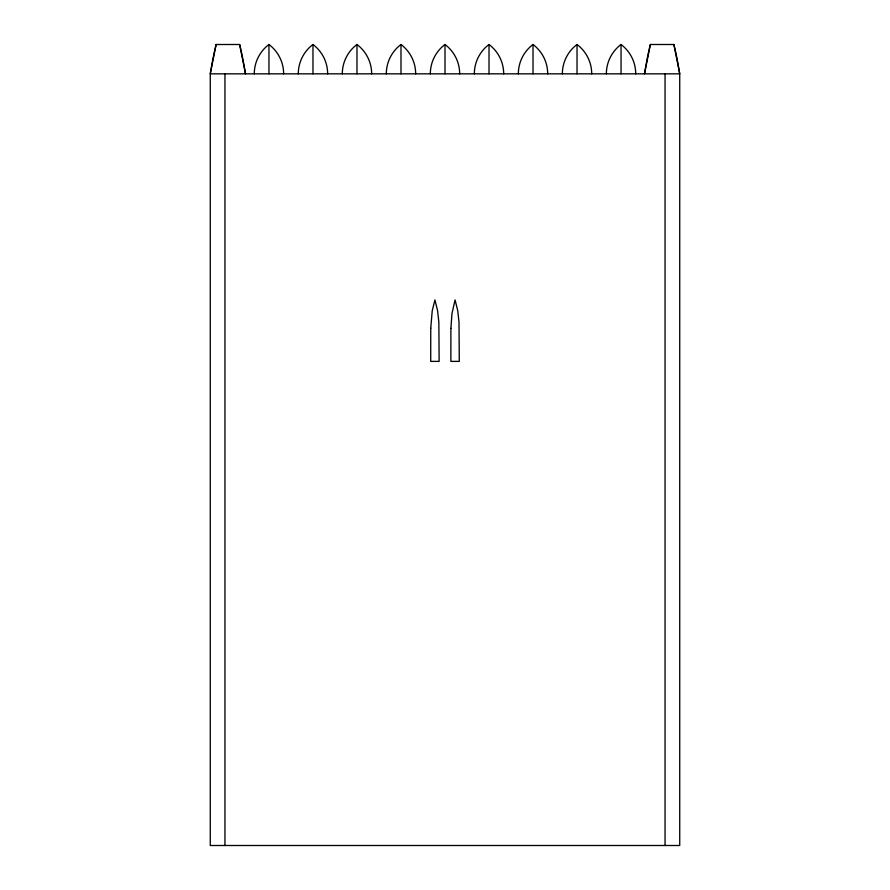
<?xml version="1.0" encoding="UTF-8"?>
<svg xmlns="http://www.w3.org/2000/svg" width="890" height="890" viewBox="0 0 890 890"><rect width="100%" height="100%" fill="white"/><g stroke="black" fill="none" stroke-linecap="round" stroke-linejoin="round"><path stroke-width="1.33" d="M239.61 44.5A37.758 2.97 80.9 0 1 245.484 73.837L239.61 44.5L216.148 44.5L210.274 73.837L210.274 845.5L679.726 845.5L679.726 73.837L673.852 44.5L650.39 44.5L644.516 73.837A37.758 2.97 -80.9 0 1 650.39 44.5M665.053 73.837L665.053 845.5M606.368 73.837A37.758 37.169 26.6 0 1 621.042 44.5L621.042 73.837M562.358 73.837A37.758 37.169 26.6 0 1 577.031 44.5L577.031 73.837M518.347 73.837A37.758 37.169 26.6 0 1 533.021 44.5L533.021 73.837M474.337 73.837A37.758 37.169 26.6 0 1 489.011 44.5L489.011 73.837M430.326 73.837A37.758 37.169 26.6 0 1 445 44.5L445 73.837M386.316 73.837A37.758 37.169 26.6 0 1 400.99 44.5L400.99 73.837M342.305 73.837A37.758 37.169 26.6 0 1 356.979 44.5L356.979 73.837M298.295 73.837A37.758 37.169 26.6 0 1 312.969 44.5L312.969 73.837M254.284 73.837A37.758 37.169 26.6 0 1 268.958 44.5L268.958 73.837M224.947 73.837L224.947 845.5M216.148 44.5A37.758 2.97 -80.9 0 0 210.274 73.837L679.726 73.837A37.758 2.97 80.9 0 0 673.852 44.5M621.042 44.5A37.758 37.169 -26.6 0 1 635.716 73.837M489.011 44.5A37.758 37.169 -26.6 0 1 503.684 73.837M400.99 44.5A37.758 37.169 -26.6 0 1 415.663 73.837M577.031 44.5A37.758 37.169 -26.6 0 1 591.705 73.837M356.979 44.5A37.758 37.169 -26.6 0 1 371.653 73.837M445 44.5A37.758 37.169 -26.6 0 1 459.674 73.837M268.958 44.5A37.758 37.169 -26.6 0 1 283.632 73.837M312.969 44.5A37.758 37.169 -26.6 0 1 327.642 73.837M533.021 44.5A37.758 37.169 -26.6 0 1 547.695 73.837M430.749 328.366L430.716 361.385L439.137 361.385L438.848 322.202L437.613 310.81L434.921 299.93L432.228 310.81L430.749 328.366M450.896 328.366L450.863 361.385L459.284 361.385L458.995 322.202L457.772 310.81L455.079 299.93L451.986 313.491L450.896 328.366"/></g></svg>
